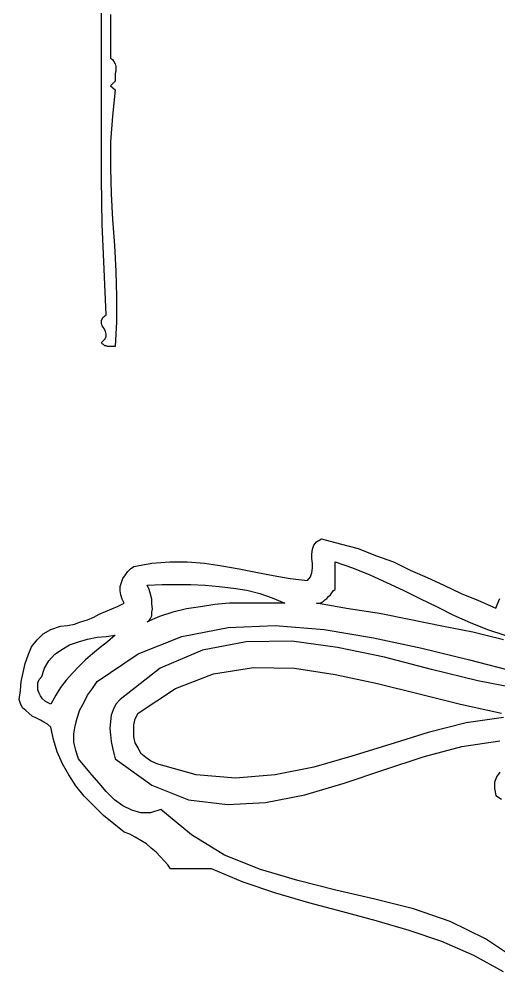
# Model space of a CAD drawing. Extents: x 0.02 to 8.75, y 0.03 to 7.03.
# Drawn here: x 2.271 to 2.965, y 0.301 to 1.679 of the extents above; entities that cross this region are included whole.
import ezdxf

# ---------------------------------------------------------------- set-up
doc = ezdxf.new("R2010")
doc.units = 0
doc.layers.add('1', color=7, linetype='Continuous')

msp = doc.modelspace()

# ---------------------------------------------------------------- linework, layer by layer
for points in [[(2.403, 1.685), (2.403, 1.671), (2.403, 1.658), (2.403, 1.645), (2.403, 1.633), (2.403, 1.622), (2.406, 1.62), (2.408, 1.617), (2.41, 1.614), (2.411, 1.61), (2.411, 1.607), (2.411, 1.603), (2.41, 1.6), (2.41, 1.596), (2.41, 1.592), (2.41, 1.589), (2.403, 1.582), (2.41, 1.576), (2.406, 1.538), (2.403, 1.501), (2.403, 1.463), (2.404, 1.426), (2.406, 1.389), (2.409, 1.351), (2.411, 1.314), (2.412, 1.277), (2.412, 1.241), (2.41, 1.205), (2.407, 1.205), (2.404, 1.205), (2.402, 1.205), (2.399, 1.205), (2.397, 1.206), (2.395, 1.206), (2.393, 1.208), (2.391, 1.209), (2.39, 1.211), (2.395, 1.216), (2.397, 1.219), (2.397, 1.223), (2.396, 1.227), (2.394, 1.231), (2.391, 1.235), (2.39, 1.239), (2.39, 1.243), (2.392, 1.247), (2.397, 1.251), (2.394, 1.317), (2.391, 1.382), (2.39, 1.447), (2.39, 1.511), (2.39, 1.575), (2.39, 1.639), (2.39, 1.704)], [(2.971, 0.301), (2.928, 0.325), (2.882, 0.345), (2.835, 0.361), (2.787, 0.375), (2.739, 0.388), (2.69, 0.401), (2.642, 0.415), (2.595, 0.431), (2.549, 0.45), (2.49, 0.45), (2.486, 0.456), (2.481, 0.461), (2.475, 0.468), (2.469, 0.474), (2.462, 0.48), (2.455, 0.486), (2.447, 0.491), (2.439, 0.496), (2.431, 0.5), (2.423, 0.503), (2.408, 0.515), (2.393, 0.527), (2.379, 0.541), (2.365, 0.555), (2.353, 0.57), (2.343, 0.586), (2.334, 0.602), (2.326, 0.619), (2.321, 0.637), (2.317, 0.655), (2.312, 0.659), (2.307, 0.662), (2.302, 0.665), (2.296, 0.668), (2.29, 0.671), (2.285, 0.675), (2.281, 0.679), (2.276, 0.683), (2.273, 0.689), (2.271, 0.695), (2.273, 0.708), (2.274, 0.721), (2.277, 0.734), (2.28, 0.747), (2.284, 0.759), (2.289, 0.771), (2.297, 0.781), (2.306, 0.79), (2.317, 0.796), (2.331, 0.801), (2.341, 0.802), (2.351, 0.804), (2.36, 0.807), (2.37, 0.81), (2.379, 0.814), (2.387, 0.818), (2.396, 0.822), (2.405, 0.826), (2.414, 0.83), (2.423, 0.834), (2.42, 0.84), (2.418, 0.846), (2.417, 0.852), (2.417, 0.858), (2.419, 0.864), (2.421, 0.87), (2.425, 0.875), (2.428, 0.88), (2.432, 0.884), (2.437, 0.887), (2.463, 0.892), (2.489, 0.894), (2.514, 0.894), (2.539, 0.892), (2.564, 0.888), (2.589, 0.884), (2.613, 0.879), (2.638, 0.874), (2.663, 0.87), (2.688, 0.867), (2.692, 0.872), (2.694, 0.878), (2.695, 0.885), (2.695, 0.891), (2.694, 0.899), (2.694, 0.905), (2.695, 0.912), (2.697, 0.918), (2.701, 0.923), (2.708, 0.927), (2.735, 0.92), (2.761, 0.913), (2.786, 0.903), (2.812, 0.894), (2.836, 0.882), (2.861, 0.871), (2.885, 0.86), (2.91, 0.848), (2.935, 0.838), (2.96, 0.827), (2.963, 0.834), (2.966, 0.841)]]:
    msp.add_lwpolyline(points)
at = {"layer": '1'}
for points in [[(2.971, 0.781), (2.927, 0.792), (2.882, 0.801), (2.837, 0.81), (2.792, 0.819), (2.747, 0.826), (2.701, 0.834), (2.705, 0.834), (2.708, 0.835), (2.711, 0.837), (2.713, 0.839), (2.716, 0.841), (2.718, 0.844), (2.721, 0.846), (2.723, 0.849), (2.725, 0.852), (2.728, 0.854), (2.728, 0.894), (2.753, 0.885), (2.778, 0.875), (2.802, 0.864), (2.826, 0.853), (2.85, 0.841), (2.875, 0.829), (2.899, 0.817), (2.923, 0.806), (2.948, 0.796), (2.973, 0.788)], [(2.655, 0.834), (2.636, 0.834), (2.616, 0.834), (2.596, 0.834), (2.575, 0.834), (2.554, 0.832), (2.533, 0.829), (2.513, 0.826), (2.493, 0.821), (2.474, 0.815), (2.456, 0.807), (2.459, 0.809), (2.461, 0.812), (2.463, 0.816), (2.463, 0.821), (2.464, 0.826), (2.463, 0.833), (2.463, 0.84), (2.461, 0.847), (2.459, 0.854), (2.456, 0.86), (2.478, 0.861), (2.499, 0.861), (2.519, 0.861), (2.54, 0.86), (2.56, 0.858), (2.581, 0.856), (2.6, 0.853), (2.619, 0.848), (2.637, 0.842), (2.655, 0.834)], [(2.993, 0.317), (2.945, 0.349), (2.894, 0.374), (2.841, 0.392), (2.785, 0.406), (2.729, 0.419), (2.674, 0.433), (2.62, 0.449), (2.568, 0.47), (2.52, 0.499), (2.476, 0.536), (2.461, 0.531), (2.447, 0.531), (2.434, 0.535), (2.421, 0.541), (2.409, 0.55), (2.397, 0.562), (2.387, 0.574), (2.376, 0.586), (2.366, 0.598), (2.357, 0.609), (2.353, 0.621), (2.35, 0.633), (2.35, 0.645), (2.352, 0.657), (2.355, 0.668), (2.359, 0.68), (2.365, 0.691), (2.37, 0.701), (2.377, 0.711), (2.384, 0.721), (2.443, 0.761), (2.506, 0.786), (2.573, 0.799), (2.641, 0.802), (2.712, 0.796), (2.783, 0.784), (2.853, 0.769), (2.922, 0.752), (2.989, 0.735)], [(2.41, 0.788), (2.399, 0.778), (2.388, 0.77), (2.377, 0.761), (2.367, 0.752), (2.358, 0.743), (2.348, 0.733), (2.339, 0.723), (2.331, 0.712), (2.324, 0.701), (2.317, 0.688), (2.313, 0.69), (2.309, 0.692), (2.305, 0.696), (2.302, 0.7), (2.3, 0.704), (2.298, 0.709), (2.298, 0.714), (2.298, 0.719), (2.3, 0.724), (2.304, 0.728), (2.308, 0.74), (2.314, 0.751), (2.322, 0.76), (2.333, 0.767), (2.344, 0.774), (2.357, 0.778), (2.37, 0.782), (2.384, 0.785), (2.397, 0.786), (2.41, 0.788)], [(3.001, 0.709), (2.934, 0.722), (2.867, 0.738), (2.799, 0.756), (2.731, 0.77), (2.665, 0.779), (2.599, 0.778), (2.536, 0.766), (2.475, 0.74), (2.417, 0.695), (2.411, 0.688), (2.407, 0.68), (2.404, 0.672), (2.403, 0.663), (2.402, 0.653), (2.403, 0.644), (2.404, 0.634), (2.406, 0.625), (2.408, 0.617), (2.41, 0.609), (2.463, 0.571), (2.516, 0.55), (2.572, 0.543), (2.627, 0.546), (2.684, 0.557), (2.741, 0.574), (2.798, 0.593), (2.855, 0.612), (2.911, 0.627), (2.966, 0.635)], [(2.971, 0.669), (2.917, 0.661), (2.862, 0.647), (2.807, 0.63), (2.752, 0.613), (2.697, 0.597), (2.641, 0.586), (2.584, 0.581), (2.527, 0.586), (2.47, 0.602), (2.461, 0.606), (2.454, 0.611), (2.447, 0.617), (2.443, 0.625), (2.439, 0.632), (2.437, 0.641), (2.437, 0.65), (2.437, 0.658), (2.439, 0.667), (2.443, 0.675), (2.497, 0.711), (2.552, 0.732), (2.61, 0.741), (2.669, 0.74), (2.728, 0.731), (2.789, 0.718), (2.849, 0.703), (2.909, 0.688), (2.968, 0.675)], [(2.966, 0.59), (2.961, 0.583), (2.958, 0.575), (2.958, 0.566), (2.96, 0.556), (2.968, 0.551)]]:
    msp.add_lwpolyline(points, dxfattribs=at)

doc.saveas('drawing.dxf')
